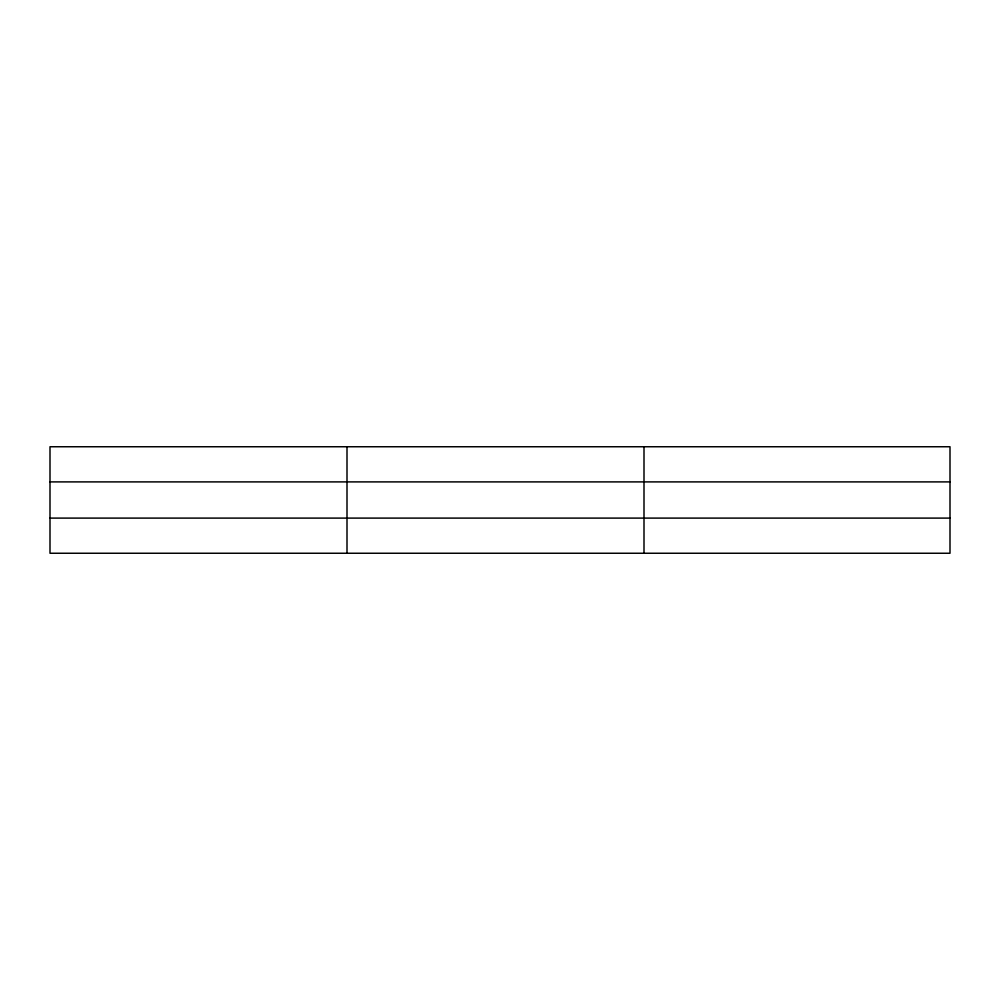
<?xml version="1.0" encoding="UTF-8"?>
<svg xmlns="http://www.w3.org/2000/svg" width="1000" height="1000" viewBox="0 0 1000 1000"><rect width="100%" height="100%" fill="white"/><g stroke="black" fill="none" stroke-linecap="round" stroke-linejoin="round"><path stroke-width="1.5" d="M347 553.25L347 446.75M644 553.25L644 446.75M950 518.1L950 553.25L50 553.25L50 446.75L950 446.75L950 518.1L50 518.1M50 481.9L950 481.9"/></g></svg>
